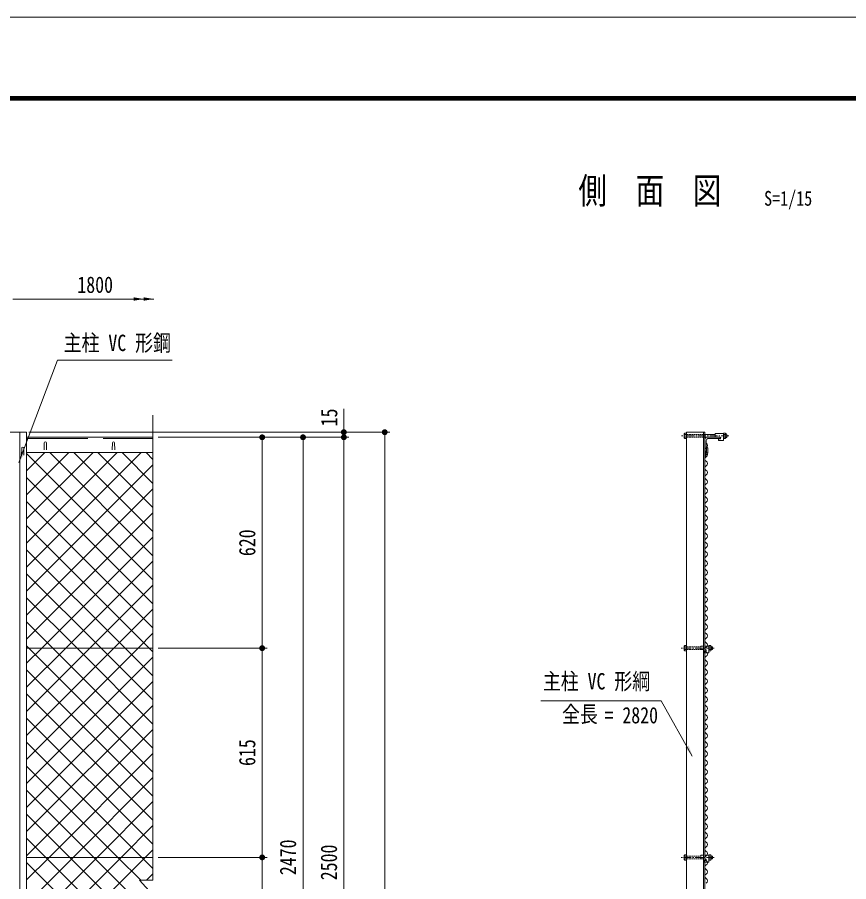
# Model space of a CAD drawing. Units: millimetres, scale not verified. Extents: x -4455 to 4455, y -3150 to 3150.
# Drawn here: x -1298 to 1145, y 609 to 3150 of the extents above; entities that cross this region are included whole.
import ezdxf
from ezdxf.enums import TextEntityAlignment as Align

# ---------------------------------------------------------------- set-up
doc = ezdxf.new("R2010")
doc.units = ezdxf.units.MM
doc.header["$LTSCALE"] = 30
for name, pattern in [('DASHED', [7.5, 6, -1.5]), ('USER2', [1.125, 0.75, -0.125, 0.125, -0.125]), ('USER3', [0.1875, 0.125, -0.0625])]:
    doc.linetypes.add(name, pattern=pattern)
for name, color, linetype, lineweight in [('0-0_D-STR-TXT', 3, 'Continuous', 13), ('0-1_D-STR2', 2, 'Continuous', 13), ('0-2_D-STR-DIM', 4, 'Continuous', 13), ('0-3_D-BMK', 2, 'USER2', 13), ('0-4_D-STR1', 1, 'Continuous', 18), ('0-5_D-STR3', 3, 'Continuous', 13), ('0-A_SUNPOU', 1, 'Continuous', 18), ('0-B_7詳細', 3, 'Continuous', 18), ('0-D_1部材', 7, 'Continuous', 9), ('1-0_D-TTL', 7, 'Continuous', 9)]:
    doc.layers.add(name, color=color, linetype=linetype, lineweight=lineweight)
doc.layers.add('0-8_D-TTL-TXT', color=7, linetype='Continuous')
doc.styles.add('ＭＳ ゴシック', font='')
doc.styles.get('ＭＳ ゴシック').set_extended_font_data('MS Gothic')

# ---------------------------------------------------------------- blocks, each defined once
blk = doc.blocks.new('M1')
at = {"layer": '0-A_SUNPOU'}
blk.add_line((-7.5, 0), (-57.86, 0), dxfattribs=at)
for points in [[(0, 0), (-7.5, 0), (-7.44, 0.94)], [(0, 0), (-7.44, -0.94), (-7.5, 0)], [(0, 0), (-7.44, 0.94), (-7.26, 1.87)], [(0, 0), (-7.26, -1.87), (-7.44, -0.94)], [(0, 0), (-7.26, 1.87), (-6.97, 2.76)], [(0, 0), (-6.97, -2.76), (-7.26, -1.87)], [(0, 0), (-6.97, 2.76), (-6.57, 3.61)], [(0, 0), (-6.57, -3.61), (-6.97, -2.76)], [(0, 0), (-6.57, 3.61), (-6.07, 4.41)], [(0, 0), (-6.07, -4.41), (-6.57, -3.61)], [(0, 0), (-6.07, 4.41), (-5.47, 5.13)], [(0, 0), (-5.47, -5.13), (-6.07, -4.41)], [(0, 0), (-5.47, 5.13), (-4.78, 5.78)], [(0, 0), (-4.78, -5.78), (-5.47, -5.13)], [(0, 0), (-4.78, 5.78), (-4.02, 6.33)], [(0, 0), (-4.02, -6.33), (-4.78, -5.78)], [(0, 0), (-4.02, 6.33), (-3.19, 6.79)], [(0, 0), (-3.19, -6.79), (-4.02, -6.33)], [(0, 0), (-3.19, 6.79), (-2.32, 7.13)], [(0, 0), (-2.32, -7.13), (-3.19, -6.79)], [(0, 0), (-2.32, 7.13), (-1.41, 7.37)], [(0, 0), (-1.41, -7.37), (-2.32, -7.13)], [(0, 0), (-1.41, 7.37), (-0.47, 7.49)], [(0, 0), (-0.47, -7.49), (-1.41, -7.37)], [(0, 0), (-0.47, 7.49), (0.47, 7.49)], [(0, 0), (0.47, -7.49), (-0.47, -7.49)], [(0, 0), (0.47, 7.49), (1.41, 7.37)], [(0, 0), (1.41, 7.37), (2.32, 7.13)], [(0, 0), (2.32, 7.13), (3.19, 6.79)], [(0, 0), (3.19, 6.79), (4.02, 6.33)], [(0, 0), (4.02, 6.33), (4.78, 5.78)], [(0, 0), (4.78, 5.78), (5.47, 5.13)], [(0, 0), (5.47, 5.13), (6.07, 4.41)], [(0, 0), (6.07, 4.41), (6.57, 3.61)], [(0, 0), (6.57, 3.61), (6.97, 2.76)], [(0, 0), (6.97, 2.76), (7.26, 1.87)], [(0, 0), (7.26, 1.87), (7.44, 0.94)], [(0, 0), (7.44, 0.94), (7.5, 0)], [(0, 0), (1.41, -7.37), (0.47, -7.49)], [(0, 0), (2.32, -7.13), (1.41, -7.37)], [(0, 0), (3.19, -6.79), (2.32, -7.13)], [(0, 0), (4.02, -6.33), (3.19, -6.79)], [(0, 0), (4.78, -5.78), (4.02, -6.33)], [(0, 0), (5.47, -5.13), (4.78, -5.78)], [(0, 0), (6.07, -4.41), (5.47, -5.13)], [(0, 0), (6.57, -3.61), (6.07, -4.41)], [(0, 0), (6.97, -2.76), (6.57, -3.61)], [(0, 0), (7.26, -1.87), (6.97, -2.76)], [(0, 0), (7.44, -0.94), (7.26, -1.87)], [(0, 0), (7.5, 0), (7.44, -0.94)]]:
    blk.add_solid(points, dxfattribs=at)

msp = doc.modelspace()

# ---------------------------------------------------------------- linework, layer by layer
at = {"layer": '0-0_D-STR-TXT', "color": 7, "lineweight": 9}
msp.add_lwpolyline([(-842.6, 2142.03), (-1179.42, 2142.03), (-1293.05, 1841.29)], dxfattribs=at)
at = {"layer": '0-0_D-STR-TXT'}
msp.add_lwpolyline([(239.82, 1141.11), (593.66, 1141.11), (685.13, 978.75)], dxfattribs=at)
at = {"layer": '0-0_D-STR-TXT', "color": 7}
msp.add_solid([(-1293.86, 1839.14), (-1287.27, 1873.53), (-1276.06, 1869.3)], dxfattribs=at)
at = {"layer": '0-0_D-STR-TXT'}
msp.add_solid([(686.26, 976.75), (664.1, 1003.87), (674.54, 1009.75)], dxfattribs=at)
at = {"layer": '0-1_D-STR2'}
for p, q in [((-1270.58, 1817.05), (-1216.88, 1870.74)), ((-1270.58, 1746.34), (-1146.17, 1870.74)), ((-1270.58, 1675.63), (-1075.46, 1870.74)), ((-1270.58, 1604.92), (-1004.75, 1870.74)), ((-1270.58, 1534.21), (-934.04, 1870.74)), ((-899.41, 1497), (-1270.58, 1868.16)), ((-899.41, 1567.71), (-1202.45, 1870.74)), ((-899.41, 1638.42), (-1131.73, 1870.74)), ((-899.41, 1709.13), (-1061.02, 1870.74)), ((-899.41, 1779.84), (-990.31, 1870.74)), ((-899.41, 1850.55), (-919.6, 1870.74)), ((-1270.58, 1463.5), (-899.41, 1834.66)), ((-899.41, 1426.29), (-1270.58, 1797.45)), ((-1270.58, 1392.79), (-899.41, 1763.95)), ((-899.41, 1355.58), (-1270.58, 1726.74)), ((-1270.58, 1322.08), (-899.41, 1693.24)), ((-910.29, 1295.74), (-1270.58, 1656.03)), ((-1226.2, 1295.74), (-899.41, 1622.53)), ((-981, 1295.74), (-1270.58, 1585.32)), ((-1155.49, 1295.74), (-899.41, 1551.82)), ((-1051.71, 1295.74), (-1270.58, 1514.61)), ((-1122.42, 1295.74), (-1270.58, 1443.9)), ((-1014.07, 1295.74), (-899.41, 1410.4)), ((-1193.13, 1295.74), (-1270.58, 1373.19)), ((-943.36, 1295.74), (-899.41, 1339.69)), ((-1263.84, 1295.74), (-1270.58, 1302.48)), ((-1270.58, 1251.36), (-1226.2, 1295.74)), ((-1270.58, 1180.65), (-1155.49, 1295.74)), ((-1270.58, 1039.23), (-1014.07, 1295.74)), ((-1270.58, 968.52), (-943.36, 1295.74)), ((-899.41, 931.31), (-1263.84, 1295.74)), ((-899.41, 1002.02), (-1193.13, 1295.74)), ((-899.41, 1072.73), (-1122.42, 1295.74)), ((-899.41, 1143.44), (-1051.71, 1295.74)), ((-899.41, 1214.15), (-981, 1295.74)), ((-899.41, 1284.87), (-910.29, 1295.74)), ((-1270.58, 897.81), (-899.41, 1268.98)), ((-899.41, 860.6), (-1270.58, 1231.77)), ((-1270.58, 827.1), (-899.41, 1198.27)), ((-899.41, 789.89), (-1270.58, 1161.06)), ((-1270.58, 756.39), (-899.41, 1127.56)), ((-899.41, 719.18), (-1270.58, 1090.35)), ((-1270.58, 685.68), (-899.41, 1056.84)), ((-1134.09, 680.74), (-899.41, 915.42)), ((-1063.38, 680.74), (-899.41, 844.71)), ((-1143.82, 680.74), (-1270.58, 807.5)), ((-992.67, 680.74), (-899.41, 774)), ((-1214.53, 680.74), (-1270.58, 736.79)), ((-921.96, 680.74), (-899.41, 703.29)), ((-1270.58, 544.26), (-1134.09, 680.74)), ((-1270.58, 473.55), (-1063.38, 680.74)), ((-1270.58, 402.84), (-992.67, 680.74)), ((-1270.58, 332.13), (-921.96, 680.74)), ((-899.41, 294.92), (-1270.58, 666.08)), ((-899.41, 365.63), (-1214.53, 680.74)), ((-899.41, 436.34), (-1143.82, 680.74)), ((-918.68, 613.31), (-899.41, 632.58))]:
    msp.add_line(p, q, dxfattribs=at)
at = {"layer": '0-1_D-STR2', "color": 7, "lineweight": 9}
for p, q in [((-1270.58, 1295.74), (-899.41, 1295.74)), ((-1270.58, 680.74), (-899.41, 680.74))]:
    msp.add_line(p, q, dxfattribs=at)
at = {"layer": '0-1_D-STR2'}
for points in [[(-1270.58, 1109.94), (-1084.78, 1295.74), (-899.41, 1481.11)], [(-899.41, 648.47), (-931.68, 680.74), (-1270.58, 1019.63)], [(-1270.58, 614.97), (-1204.8, 680.74), (-899.41, 986.13)], [(-934.96, 613.31), (-1002.4, 680.74), (-1270.58, 948.92)], [(-899.41, 507.05), (-1073.11, 680.74), (-1270.58, 878.21)]]:
    msp.add_lwpolyline(points, dxfattribs=at)
for centre, start, end in [((729.74, 1878.45), 118.07249, 241.92751), ((722.63, 1891.78), 298.07249, 61.92751), ((729.74, 1851.78), 118.07249, 241.92751), ((722.63, 1865.11), 298.07249, 61.92751), ((729.74, 1825.11), 118.07249, 241.92751), ((722.63, 1838.45), 298.07249, 61.92751), ((729.74, 1798.45), 118.07249, 241.92751), ((722.63, 1811.78), 298.07249, 61.92751), ((722.63, 1785.11), 298.07249, 61.92751), ((729.74, 1771.78), 118.07249, 241.92751), ((722.63, 1758.45), 298.07249, 61.92751), ((729.74, 1745.11), 118.07249, 241.92751), ((722.63, 1731.78), 298.07249, 61.92751), ((729.74, 1718.45), 118.07249, 241.92751), ((722.63, 1705.11), 298.07249, 61.92751), ((729.74, 1691.78), 118.07249, 241.92751), ((722.63, 1678.45), 298.07249, 61.92751), ((729.74, 1665.11), 118.07249, 241.92751), ((722.63, 1651.78), 298.07249, 61.92751), ((729.74, 1638.45), 118.07249, 241.92751), ((722.63, 1625.11), 298.07249, 61.92751), ((729.74, 1611.78), 118.07249, 241.92751), ((722.63, 1598.45), 298.07249, 61.92751), ((729.74, 1585.11), 118.07249, 241.92751), ((722.63, 1571.78), 298.07249, 61.92751), ((729.74, 1558.45), 118.07249, 241.92751), ((722.63, 1545.11), 298.07249, 61.92751), ((729.74, 1531.78), 118.07249, 241.92751), ((722.63, 1518.45), 298.07249, 61.92751), ((729.74, 1505.11), 118.07249, 241.92751), ((729.74, 1478.45), 118.07249, 241.92751), ((722.63, 1491.78), 298.07249, 61.92751), ((729.74, 1451.78), 118.07249, 241.92751), ((722.63, 1465.11), 298.07249, 61.92751), ((729.74, 1425.11), 118.07249, 241.92751), ((722.63, 1438.45), 298.07249, 61.92751), ((729.74, 1398.45), 118.07249, 241.92751), ((722.63, 1411.78), 298.07249, 61.92751), ((729.74, 1371.78), 118.07249, 241.92751), ((722.63, 1385.11), 298.07249, 61.92751), ((729.74, 1345.11), 118.07249, 241.92751), ((722.63, 1358.45), 298.07249, 61.92751), ((729.74, 1318.45), 118.07249, 241.92751), ((722.63, 1331.78), 298.07249, 61.92751), ((729.74, 1291.78), 118.07249, 241.92751), ((722.63, 1305.11), 298.07249, 61.92751), ((729.74, 1265.11), 118.07249, 241.92751), ((722.63, 1278.45), 298.07249, 61.92751), ((722.63, 1251.78), 298.07249, 61.92751), ((729.74, 1238.45), 118.07249, 241.92751), ((722.63, 1225.11), 298.07249, 61.92751), ((729.74, 1211.78), 118.07249, 241.92751), ((722.63, 1198.45), 298.07249, 61.92751), ((729.74, 1185.11), 118.07249, 241.92751), ((722.63, 1171.78), 298.07249, 61.92751), ((729.74, 1158.45), 118.07249, 241.92751), ((722.63, 1145.11), 298.07249, 61.92751), ((729.74, 1131.78), 118.07249, 241.92751), ((722.63, 1118.45), 298.07249, 61.92751), ((729.74, 1105.11), 118.07249, 241.92751), ((722.63, 1091.78), 298.07249, 61.92751), ((729.74, 1078.45), 118.07249, 241.92751), ((722.63, 1065.11), 298.07249, 61.92751), ((729.74, 1051.78), 118.07249, 241.92751), ((722.63, 1038.45), 298.07249, 61.92751), ((729.74, 1025.11), 118.07249, 241.92751), ((722.63, 1011.78), 298.07249, 61.92751), ((729.74, 998.45), 118.07249, 241.92751), ((722.63, 985.11), 298.07249, 61.92751), ((729.74, 971.78), 118.07249, 241.92751), ((729.74, 945.11), 118.07249, 241.92751), ((722.63, 958.45), 298.07249, 61.92751), ((729.74, 918.45), 118.07249, 241.92751), ((722.63, 931.78), 298.07249, 61.92751), ((729.74, 891.78), 118.07249, 241.92751), ((722.63, 905.11), 298.07249, 61.92751), ((729.74, 865.11), 118.07249, 241.92751), ((722.63, 878.45), 298.07249, 61.92751), ((729.74, 838.45), 118.07249, 241.92751), ((722.63, 851.78), 298.07249, 61.92751), ((729.74, 811.78), 118.07249, 241.92751), ((722.63, 825.11), 298.07249, 61.92751), ((729.74, 785.11), 118.07249, 241.92751), ((722.63, 798.45), 298.07249, 61.92751), ((729.74, 758.45), 118.07249, 241.92751), ((722.63, 771.78), 298.07249, 61.92751), ((729.74, 731.78), 118.07249, 241.92751), ((722.63, 745.11), 298.07249, 61.92751), ((729.74, 705.11), 118.07249, 241.92751), ((722.63, 718.45), 298.07249, 61.92751), ((722.63, 691.78), 298.07249, 61.92751), ((729.74, 678.45), 118.07249, 241.92751), ((722.63, 665.11), 298.07249, 61.92751), ((729.74, 651.78), 118.07249, 241.92751), ((722.63, 638.45), 298.07249, 61.92751), ((729.74, 625.11), 118.07249, 241.92751), ((722.63, 611.78), 298.07249, 61.92751)]:
    msp.add_arc(centre, 7.56, start, end, dxfattribs=at)
at = {"layer": '0-2_D-STR-DIM', "color": 1}
for p, q in [((-1311.15, 2322.16), (-924.22, 2322.16)), ((-982.78, 2322.16), (-928.14, 2322.16)), ((-916.18, 2322.16), (-958.02, 2322.16)), ((-951.24, 2322.16), (-896.6, 2322.16))]:
    msp.add_line(p, q, dxfattribs=at)
at = {"layer": '0-2_D-STR-DIM', "color": 1, "lineweight": 18}
for p, q in [((-338.56, 1965.24), (-338.56, 1999.74)), ((-1264.07, 1930.74), (-323.56, 1930.74)), ((-1264.07, 1930.74), (-203.56, 1930.74)), ((-884.41, 1915.74), (-443.56, 1915.74)), ((-884.41, 1915.74), (-323.56, 1915.74)), ((-884.41, 1915.74), (-323.56, 1915.74)), ((-884.41, 1915.74), (-563.56, 1915.74)), ((-338.56, 1915.74), (-338.56, 1930.74)), ((-578.56, 1330.24), (-578.56, 1881.24)), ((-458.56, -519.76), (-458.56, 1881.24)), ((-338.56, 1881.24), (-338.56, 1846.74)), ((-338.56, 1881.24), (-338.56, -549.76)), ((-218.56, 1896.24), (-218.56, -854.76)), ((-884.41, 1295.74), (-563.56, 1295.74)), ((-884.41, 1295.74), (-563.56, 1295.74)), ((-578.56, 715.24), (-578.56, 1261.24)), ((-884.41, 680.74), (-563.56, 680.74)), ((-884.41, 680.74), (-563.56, 680.74)), ((-578.56, 646.24), (-578.56, 100.24))]:
    msp.add_line(p, q, dxfattribs=at)
at = {"layer": '0-2_D-STR-DIM'}
for p, q in [((-899.41, 1980.84), (-899.41, 613.31)), ((-939.41, 613.31), (-859.41, 527.15)), ((-899.41, 613.31), (-939.41, 613.31))]:
    msp.add_line(p, q, dxfattribs=at)
at = {"layer": '0-2_D-STR-DIM', "color": 1}
for points in [[(-956.6, 2327.16), (-956.6, 2317.16), (-926.6, 2322.16)], [(-926.6, 2327.16), (-926.6, 2317.16), (-896.6, 2322.16)]]:
    msp.add_solid(points, dxfattribs=at)
at = {"layer": '0-3_D-BMK'}
for p, q in [((792.68, 1920.19), (653.22, 1920.19)), ((749.6, 1295.74), (652.11, 1295.74)), ((749.6, 680.74), (652.11, 680.74))]:
    msp.add_line(p, q, dxfattribs=at)
at = {"layer": '0-4_D-STR1'}
for p, q in [((-1360.58, 1930.74), (-1270.58, 1930.74)), ((-1290.58, 1930.74), (-1290.58, -889.26)), ((-1270.58, 1930.74), (-1270.58, -889.26)), ((-1270.58, 1915.74), (-899.41, 1915.74)), ((667.98, 1930.74), (667.98, -889.26)), ((667.98, 1930.74), (721.98, 1930.74)), ((717.98, 1930.74), (717.98, -889.26)), ((721.98, 1930.74), (721.98, -889.26)), ((721.98, 1870.74), (721.98, 1910.74)), ((725.98, 1872.74), (725.98, 1906.74)), ((729.48, 1915.74), (759.48, 1915.74)), ((730.98, 1911.74), (764.98, 1911.74)), ((766.98, 1915.74), (766.98, 1913.74)), ((-1285.83, 1862.74), (-1285.08, 1883.24)), ((-1278.33, 1862.74), (-1279.08, 1883.24)), ((-1219.33, 1879.24), (-1218.58, 1899.74)), ((-1211.83, 1879.24), (-1212.58, 1899.74)), ((-1019.33, 1879.24), (-1018.58, 1899.74)), ((-1011.83, 1879.24), (-1012.58, 1899.74)), ((726.72, 1884.79), (726.72, 1870.95)), ((730.72, 1884.79), (726.72, 1884.79)), ((730.72, 1884.79), (730.72, 1869.71)), ((-1270.58, 1870.74), (-899.41, 1870.74)), ((721.98, 1865.24), (726.72, 1870.95)), ((721.98, 1870.74), (723.98, 1870.74)), ((722.03, 1859.22), (730.72, 1869.71))]:
    msp.add_line(p, q, dxfattribs=at)
at = {"layer": '0-4_D-STR1', "linetype": 'DASHED'}
msp.add_line((-1270.58, 1911.74), (-899.41, 1911.74), dxfattribs=at)
at = {"layer": '0-4_D-STR1'}
for centre, radius, start, end in [((726.98, 1910.74), 5, 90, 180), ((730.98, 1906.74), 5, 90, 180), ((764.98, 1913.74), 2, 270, 0), ((-1282.08, 1883.24), 3, 0, 180), ((-1215.58, 1899.74), 3, 0, 180), ((-1015.58, 1899.74), 3, 0, 180), ((723.98, 1872.74), 2, 270, 0)]:
    msp.add_arc(centre, radius, start, end, dxfattribs=at)
at = {"layer": '0-5_D-STR3'}
for p, q in [((661.58, 1926.11), (662.69, 1928.03)), ((661.58, 1926.11), (661.58, 1914.27)), ((662.27, 1924.19), (667.98, 1924.19)), ((662.27, 1916.19), (667.98, 1916.19)), ((662.69, 1928.03), (667.98, 1928.03)), ((667.98, 1928.03), (667.98, 1912.35)), ((717.08, 1916.19), (751.79, 1916.19)), ((721.98, 1924.19), (751.84, 1924.19)), ((751.79, 1926.51), (776.79, 1926.51)), ((751.79, 1926.51), (751.79, 1916.01)), ((751.79, 1916.01), (766.54, 1916.01)), ((761.79, 1911.51), (766.54, 1911.51)), ((761.79, 1911.51), (761.79, 1906.51)), ((761.79, 1906.51), (776.79, 1906.51)), ((776.79, 1912.35), (776.79, 1928.03)), ((776.79, 1926.51), (776.79, 1906.51)), ((782.51, 1924.19), (776.79, 1924.19)), ((782.51, 1916.19), (776.79, 1916.19)), ((782.08, 1912.35), (776.79, 1912.35)), ((783.19, 1914.27), (782.08, 1912.35)), ((783.19, 1914.27), (783.19, 1926.11)), ((661.58, 1301.66), (662.69, 1303.58)), ((661.58, 1289.82), (661.58, 1301.66)), ((662.27, 1299.74), (667.98, 1299.74)), ((662.69, 1303.58), (667.98, 1303.58)), ((667.98, 1287.9), (667.98, 1303.58)), ((721.98, 1302.06), (734.05, 1302.06)), ((734.05, 1287.9), (734.05, 1303.58)), ((734.05, 1302.06), (734.05, 1282.06)), ((739.76, 1299.74), (734.05, 1299.74)), ((740.45, 1289.82), (740.45, 1301.66)), ((740.45, 1299.74), (744, 1299.74)), ((744, 1291.74), (744, 1299.74)), ((661.58, 1289.82), (662.69, 1287.9)), ((662.27, 1291.74), (667.98, 1291.74)), ((662.69, 1287.9), (667.98, 1287.9)), ((719.85, 1287.06), (723.8, 1287.06)), ((719.85, 1282.06), (734.05, 1282.06)), ((721.98, 1291.56), (723.8, 1291.56)), ((739.76, 1291.74), (734.05, 1291.74)), ((739.34, 1287.9), (734.05, 1287.9)), ((740.45, 1289.82), (739.34, 1287.9)), ((740.45, 1291.74), (744, 1291.74)), ((661.58, 686.66), (662.69, 688.58)), ((661.58, 674.82), (661.58, 686.66)), ((662.69, 688.58), (667.98, 688.58)), ((667.98, 672.9), (667.98, 688.58)), ((721.98, 687.06), (734.05, 687.06)), ((734.05, 672.9), (734.05, 688.58)), ((734.05, 687.06), (734.05, 667.06)), ((740.45, 674.82), (740.45, 686.66)), ((661.58, 674.82), (662.69, 672.9)), ((662.27, 684.74), (667.98, 684.74)), ((662.27, 676.74), (667.98, 676.74)), ((662.69, 672.9), (667.98, 672.9)), ((719.85, 672.06), (723.8, 672.06)), ((719.85, 667.06), (734.05, 667.06)), ((721.98, 676.56), (723.8, 676.56)), ((739.76, 684.74), (734.05, 684.74)), ((739.76, 676.74), (734.05, 676.74)), ((739.34, 672.9), (734.05, 672.9)), ((740.45, 674.82), (739.34, 672.9)), ((740.45, 684.74), (744, 684.74)), ((740.45, 676.74), (744, 676.74)), ((744, 676.74), (744, 684.74))]:
    msp.add_line(p, q, dxfattribs=at)
at = {"layer": '0-5_D-STR3', "color": 1, "linetype": 'USER3'}
for p, q in [((667.98, 1924.19), (721.98, 1924.19)), ((667.98, 1916.19), (721.98, 1916.19)), ((667.98, 1299.74), (709.85, 1299.74)), ((709.85, 1302.06), (709.85, 1291.56)), ((709.85, 1302.06), (721.98, 1302.06)), ((667.98, 1291.74), (709.85, 1291.74)), ((709.85, 1291.56), (721.98, 1291.56)), ((719.85, 1287.06), (719.85, 1282.06)), ((709.85, 687.06), (709.85, 676.56)), ((709.85, 687.06), (721.98, 687.06)), ((667.98, 684.74), (709.85, 684.74)), ((667.98, 676.74), (709.85, 676.74)), ((709.85, 676.56), (721.98, 676.56)), ((719.85, 672.06), (719.85, 667.06))]:
    msp.add_line(p, q, dxfattribs=at)
at = {"layer": '0-5_D-STR3', "color": 1}
for p, q in [((740.45, 1298.94), (744.41, 1298.94)), ((740.45, 1292.54), (744.41, 1292.54)), ((740.45, 683.94), (744.41, 683.94)), ((740.45, 677.54), (744.41, 677.54))]:
    msp.add_line(p, q, dxfattribs=at)
at = {"layer": '0-5_D-STR3'}
for points in [[(661.58, 1914.27), (662.69, 1912.35), (667.98, 1912.35)], [(783.19, 1926.11), (782.08, 1928.03), (776.79, 1928.03)], [(740.45, 1301.66), (739.34, 1303.58), (734.05, 1303.58)], [(740.45, 686.66), (739.34, 688.58), (734.05, 688.58)]]:
    msp.add_lwpolyline(points, dxfattribs=at)
for centre, radius, start, end in [((664.61, 1926.11), 3.03, 180, 219.3382), ((673.58, 1920.19), 12, 160.52878, 199.47122), ((664.61, 1914.27), 3.03, 140.6618, 180), ((766.54, 1913.76), 2.25, 270, 90), ((780.16, 1926.11), 3.03, 320.6618, 0), ((771.19, 1920.19), 12, 340.52878, 19.47122), ((780.16, 1914.27), 3.03, 0, 39.3382), ((782.4, 1920.19), 5.97, 277.58062, 82.41938), ((664.61, 1301.66), 3.03, 180, 219.3382), ((673.58, 1295.74), 12, 160.52878, 199.47122), ((737.42, 1301.66), 3.03, 320.6618, 0), ((728.45, 1295.74), 12, 340.52878, 19.47122), ((737.08, 1295.74), 8, 330, 30), ((664.61, 1289.82), 3.03, 140.6618, 180), ((723.8, 1289.31), 2.25, 270, 90), ((737.42, 1289.82), 3.03, 0, 39.3382), ((664.61, 686.66), 3.03, 180, 219.3382), ((737.42, 686.66), 3.03, 320.6618, 0), ((673.58, 680.74), 12, 160.52878, 199.47122), ((664.61, 674.82), 3.03, 140.6618, 180), ((723.8, 674.31), 2.25, 270, 90), ((728.45, 680.74), 12, 340.52878, 19.47122), ((737.42, 674.82), 3.03, 0, 39.3382), ((737.08, 680.74), 8, 330, 30)]:
    msp.add_arc(centre, radius, start, end, dxfattribs=at)
at = {"layer": '0-B_7詳細', "color": 7, "lineweight": 9}
for p, q in [((721.98, 1287.06), (721.98, 1282.06)), ((721.98, 672.06), (721.98, 667.06))]:
    msp.add_line(p, q, dxfattribs=at)
at = {"layer": '0-D_1部材'}
msp.add_line((726.98, 1915.74), (766.98, 1915.74), dxfattribs=at)
at = {"layer": '1-0_D-TTL', "color": 2, "lineweight": 18}
msp.add_lwpolyline([(-4454.55, 3150.43), (4455.14, 3150.43), (4455.14, -3150), (-4454.55, -3150)], close=True, dxfattribs=at)
at = {"layer": '1-0_D-TTL'}
for points in [[(-4168.17, 2917.08), (4168.76, 2917.08), (4168.76, -2916.65), (-4168.17, -2916.65)], [(-4165.52, 2914.43), (4166.11, 2914.43), (4166.11, -2914), (-4165.52, -2914)], [(-4162.87, 2911.78), (4163.46, 2911.78), (4163.46, -2911.34), (-4162.87, -2911.34)], [(-4160.21, 2909.13), (4160.81, 2909.13), (4160.81, -2908.69), (-4160.21, -2908.69)], [(-4157.56, 2906.48), (4158.15, 2906.48), (4158.15, -2906.04), (-4157.56, -2906.04)]]:
    msp.add_lwpolyline(points, close=True, dxfattribs=at)

# ---------------------------------------------------------------- block references
at = {"layer": '0-2_D-STR-DIM', "xscale": 1.15, "yscale": 1.15}
for p, rotation in [((-338.56, 1930.74), 270), ((-218.56, 1930.74), 90), ((-578.56, 1915.74), 90), ((-458.56, 1915.74), 90), ((-338.56, 1915.74), 90), ((-338.56, 1915.74), 90), ((-578.56, 1295.74), 270), ((-578.56, 1295.74), 90), ((-578.56, 680.74), 270), ((-578.56, 680.74), 90)]:
    msp.add_blockref('M1', p, dxfattribs=dict(at, rotation=rotation))

# ---------------------------------------------------------------- texts
at = {"layer": '0-0_D-STR-TXT', "style": 'ＭＳ ゴシック', "width": 0.8}
for s, p in [('主柱 VC 形鋼', (-1161.82, 2154.75)), ('主柱 VC 形綱', (246.12, 1159.91)), ('全長', (302.36, 1063.22)), ('= 2820', (427.1, 1060.24))]:
    msp.add_text(s, height=48.17, dxfattribs=at).set_placement(p, align=Align.BOTTOM_LEFT)
at = {"layer": '0-2_D-STR-DIM', "color": 3, "style": 'ＭＳ ゴシック', "width": 0.8}
msp.add_text('1800', height=48.17, dxfattribs=at).set_placement((-1121.68, 2325.83), align=Align.BOTTOM_LEFT)
for s, p in [('15', (-343.44, 1947.91)), ('620', (-584.31, 1566.34)), ('615', (-584.31, 949.36)), ('2470', (-464.31, 628.54)), ('2500', (-344.31, 613.54))]:
    msp.add_text(s, height=48.17, rotation=90, dxfattribs=at).set_placement(p, align=Align.BOTTOM_LEFT)
at = {"layer": '0-8_D-TTL-TXT', "style": 'ＭＳ ゴシック', "width": 0.8}
msp.add_text('側\u3000面\u3000図', height=76.98, dxfattribs=at).set_placement((350.36, 2579.13), align=Align.BOTTOM_LEFT)
at = {"layer": '0-8_D-TTL-TXT', "color": 3, "style": 'ＭＳ ゴシック', "width": 0.8}
msp.add_text('S=1/15', height=43.33, dxfattribs=at).set_placement((895.95, 2583.51), align=Align.BOTTOM_LEFT)

doc.saveas('drawing.dxf')
